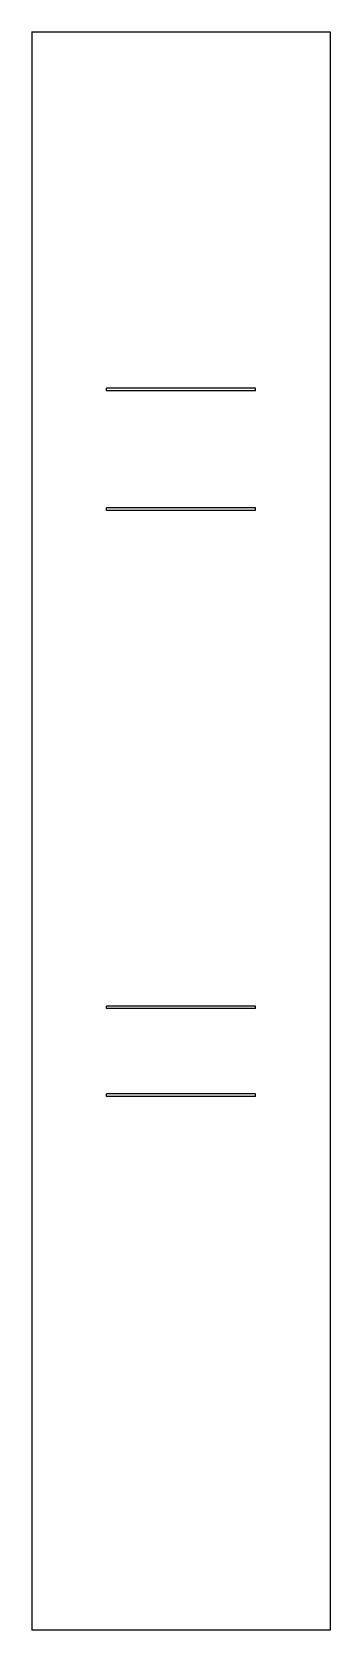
# Model space of a CAD drawing. Header units: millimetres. Extents: x 0 to 60, y -321 to 0.
import ezdxf

# ---------------------------------------------------------------- set-up
doc = ezdxf.new("R2010")
doc.units = ezdxf.units.MM
doc.layers.add('Flattened_Face', color=7, linetype='CONTINUOUS')

msp = doc.modelspace()

# ---------------------------------------------------------------- linework, layer by layer
at = {"layer": 'Flattened_Face'}
for points in [[(0, 0), (0, -321.11)], [(0, 0), (59.85, 0)], [(59.85, 0), (59.85, -321.11)], [(44.89, -71.6), (14.96, -71.6)], [(14.96, -72.11), (14.96, -71.6)], [(44.89, -72.11), (14.96, -72.11)], [(44.89, -72.11), (44.89, -71.6)], [(44.89, -95.63), (14.96, -95.63)], [(14.96, -96.14), (14.96, -95.63)], [(44.89, -96.14), (14.96, -96.14)], [(44.89, -96.14), (44.89, -95.63)], [(44.89, -195.73), (14.96, -195.73)], [(14.96, -196.24), (14.96, -195.73)], [(44.89, -196.24), (44.89, -195.73)], [(44.89, -196.24), (14.96, -196.24)], [(44.89, -213.39), (14.96, -213.39)], [(14.96, -213.89), (14.96, -213.39)], [(44.89, -213.89), (14.96, -213.89)], [(44.89, -213.89), (44.89, -213.39)], [(14.96, -321.11), (0, -321.11)], [(44.89, -321.11), (14.96, -321.11)], [(59.85, -321.11), (44.89, -321.11)]]:
    msp.add_open_spline(points, degree=1, dxfattribs=at)

doc.saveas('drawing.dxf')
